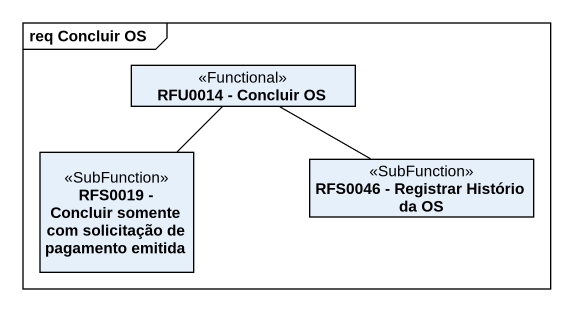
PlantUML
@startuml
mainframe req Concluir OS
hide circle
hide empty members
class "RFU0014 - Concluir OS" as RFU0014_Concluir_OS <<Functional>>
class "RFS0019 - Concluir somente com solicitação de pagamento emitida" as RFS0019_Concluir_somente <<SubFunction>>
class "RFS0046 - Registrar Histório da OS" as RFS0046_Registrar_Histório <<SubFunction>>
RFS0019_Concluir_somente -up- RFU0014_Concluir_OS
RFS0046_Registrar_Histório -left- RFU0014_Concluir_OS
@enduml
